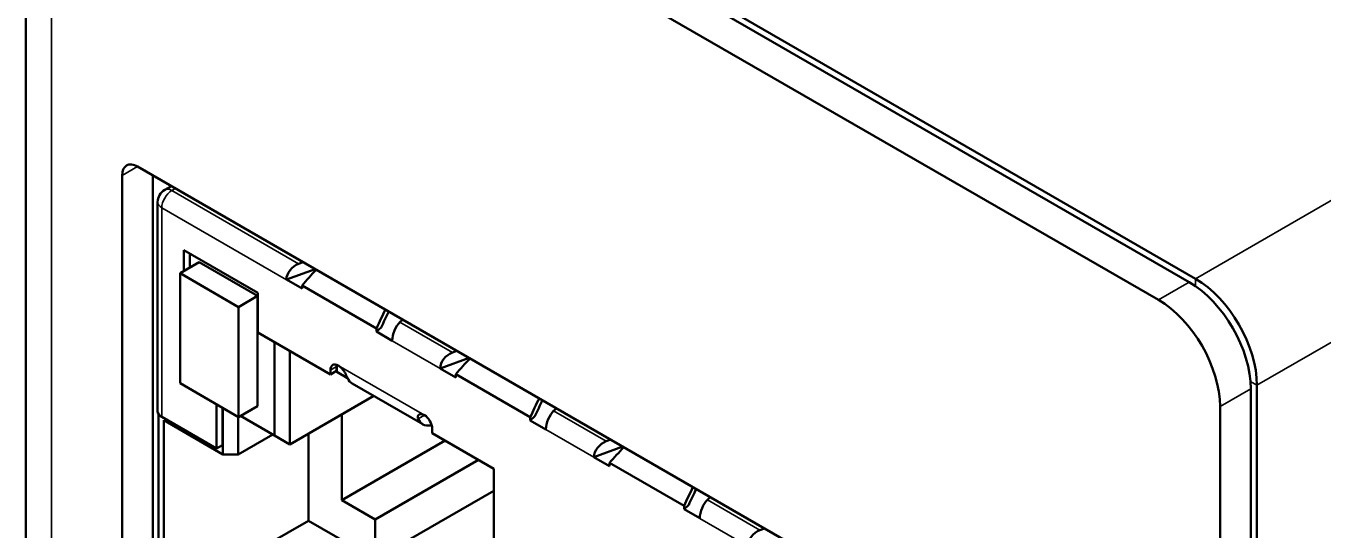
# Model space of a CAD drawing. Header units: millimetres. Extents: x 1506 to 4435, y -334 to 994.
# Drawn here: x 2506.43 to 2536.25, y 813.43 to 825.02 of the extents above; entities that cross this region are included whole.
import ezdxf

# ---------------------------------------------------------------- set-up
doc = ezdxf.new("R2010")
doc.units = ezdxf.units.MM
doc.header["$LTSCALE"] = 3.5
doc.layers.add('외형선(ISO)', color=7, linetype='Continuous', lineweight=50)
doc.layers.add('좁은 외형선(ISO)', color=7, linetype='Continuous', lineweight=35)

msp = doc.modelspace()

# ---------------------------------------------------------------- linework, layer by layer
at = {"layer": '외형선(ISO)'}
for p, q in [((2506.4286, 685.6314), (2506.4286, 834.2337)), ((2533.1774, 819.1286), (2507.7215, 833.8255)), ((2507.0144, 833.4173), (2532.4703, 818.7203)), ((2533.3188, 819.2102), (2508.5701, 833.4989)), ((2508.9943, 821.7903), (2528.7933, 810.3594)), ((2508.6408, 807.7058), (2508.6408, 821.5862)), ((2509.3479, 821.5862), (2509.3479, 808.114)), ((2509.7724, 821.3411), (2509.6196, 821.2529)), ((2509.4571, 820.9714), (2509.4571, 816.1622)), ((2510.0578, 819.865), (2510.0578, 819.3833)), ((2511.7619, 818.8812), (2510.0578, 819.865)), ((2510.4121, 819.5878), (2509.9737, 819.3347)), ((2510.1964, 819.785), (2510.1964, 819.4633)), ((2511.7556, 818.8122), (2510.4121, 819.5878)), ((2512.8039, 819.5909), (2512.6989, 819.5527)), ((2511.3172, 818.5591), (2509.9737, 819.3347)), ((2509.9737, 819.3347), (2509.9737, 816.8036)), ((2513.0817, 819.4305), (2512.4168, 819.189)), ((2512.7774, 818.9808), (2512.4167, 819.189)), ((2512.7774, 819.0551), (2514.4886, 818.0671)), ((2512.7774, 819.0551), (2512.7774, 818.9808)), ((2511.7556, 818.8122), (2511.3172, 818.5591)), ((2511.7556, 816.281), (2511.7556, 818.8122)), ((2511.7619, 817.9708), (2511.7619, 818.8812)), ((2511.3172, 816.0279), (2511.3172, 818.5591)), ((2514.5956, 818.091), (2514.4886, 817.9928)), ((2514.4886, 818.0671), (2514.4886, 817.9928)), ((2515.0267, 818.2088), (2515.0927, 818.2694)), ((2513.4307, 817.0073), (2511.7619, 817.9708)), ((2514.8492, 817.7846), (2514.4886, 817.9928)), ((2514.8492, 817.7846), (2514.8492, 817.7846)), ((2512.1445, 815.6033), (2512.1445, 817.7499)), ((2512.498, 815.3992), (2512.498, 817.5458)), ((2516.3394, 817.5496), (2516.2344, 817.5115)), ((2513.5693, 817.1894), (2513.5693, 817.0873)), ((2513.5799, 817.0649), (2513.5799, 817.2283)), ((2516.6172, 817.3893), (2515.9523, 817.1478)), ((2513.4307, 817.1094), (2513.4307, 817.0073)), ((2513.4307, 817.0073), (2513.5693, 817.0873)), ((2513.5552, 817.0792), (2513.5799, 817.0649)), ((2513.8258, 816.9229), (2513.5799, 817.0649)), ((2516.3129, 816.9395), (2515.9523, 817.1477)), ((2516.3129, 817.0138), (2518.0241, 816.0258)), ((2516.3129, 817.0138), (2516.3129, 816.9395)), ((2509.9737, 816.8036), (2511.3172, 816.0279)), ((2513.9321, 816.7983), (2515.5514, 815.8634)), ((2534.5916, 801.9821), (2534.5916, 816.6791)), ((2534.733, 816.7607), (2534.733, 671.4243)), ((2510.8074, 816.3223), (2510.8074, 815.3049)), ((2511.7556, 816.281), (2511.3172, 816.0279)), ((2512.498, 815.3992), (2514.4267, 816.5127)), ((2509.4799, 816.0931), (2509.4799, 812.5)), ((2509.5522, 816.0295), (2510.8074, 815.3049)), ((2510.9459, 816.2422), (2510.9459, 815.3849)), ((2510.9566, 815.1706), (2510.9566, 816.2361)), ((2511.3101, 815.1706), (2511.3101, 816.032)), ((2511.3631, 816.0545), (2512.1445, 815.6033)), ((2513.6895, 816.0871), (2513.6895, 814.1153)), ((2518.1311, 816.0498), (2518.0241, 815.9516)), ((2518.0241, 816.0258), (2518.0241, 815.9516)), ((2518.5622, 816.1675), (2518.6283, 816.2282)), ((2533.8845, 816.2708), (2533.8845, 801.5739)), ((2509.5996, 815.954), (2509.5996, 812.639)), ((2510.9566, 815.1706), (2509.5996, 815.954)), ((2515.7268, 815.8357), (2515.759, 815.8407)), ((2515.7712, 815.656), (2515.7712, 815.7581)), ((2518.3847, 815.7434), (2518.0241, 815.9516)), ((2518.3847, 815.7434), (2518.3847, 815.7434)), ((2510.8074, 815.3049), (2510.9459, 815.3849)), ((2511.3101, 815.1706), (2512.1021, 815.6278)), ((2512.498, 815.3992), (2512.1445, 815.6033)), ((2512.923, 813.6433), (2512.923, 815.6446)), ((2516.0647, 815.4866), (2513.6895, 814.1153)), ((2517.1855, 814.8395), (2515.7712, 815.656)), ((2519.875, 815.5084), (2519.7699, 815.4703)), ((2511.3101, 815.1706), (2510.9566, 815.1706)), ((2520.1528, 815.348), (2519.4878, 815.1065)), ((2519.8484, 814.8983), (2519.4878, 815.1065)), ((2516.8319, 815.0436), (2514.4567, 813.6723)), ((2517.1855, 804.6741), (2517.1855, 814.8395)), ((2519.8484, 814.9726), (2521.5596, 813.9846)), ((2519.8484, 814.9726), (2519.8484, 814.8983)), ((2514.4567, 812.7578), (2517.1855, 814.3333)), ((2513.6895, 814.1153), (2514.4567, 813.6723)), ((2521.6667, 814.0086), (2521.5596, 813.9103)), ((2521.5596, 813.9846), (2521.5596, 813.9103)), ((2521.9202, 813.7021), (2521.5596, 813.9103)), ((2522.0977, 814.1263), (2522.1638, 814.1869)), ((2511.4664, 812.8023), (2512.923, 813.6433)), ((2514.4567, 812.7578), (2512.923, 813.6433)), ((2514.4567, 813.6723), (2514.4567, 812.7578)), ((2521.9203, 813.7021), (2521.9203, 813.7021)), ((2523.4105, 813.4672), (2523.3055, 813.429))]:
    msp.add_line(p, q, dxfattribs=at)
msp.add_arc((2509.7821, 820.9714), 0.325, 120, 180, dxfattribs=at)
for centre, major_axis, ratio, start_param, end_param in [((2508.9943, 821.3821), (-0.25, 0.433), 0.5773503, 5.4977871, 7.0685835), ((2512.6989, 819.2874), (-0.231, -0.2363), 0.6857453, 4.1006165, 5.6560295), ((2516.3638, 816.4246), (4.5098, 4.6138), 0.6857453, 1.5922303, 1.6679583), ((2533.1774, 817.4956), (-1, 1.7321), 0.5773503, 3.9269908, 5.4977871), ((2533.3188, 817.5772), (-1, 1.7321), 0.5773503, 3.9269908, 5.4977871), ((2532.4703, 817.0873), (1, -1.7321), 0.5773503, 0.7853982, 2.3561945), ((2516.7448, 816.2047), (2.2702, 5.9985), 0.4365339, 1.3474731, 1.4232011), ((2516.7448, 816.2047), (2.2001, 5.8132), 0.4365339, 1.3425831, 1.4086394), ((2515.0267, 817.9434), (0.1163, 0.3072), 0.4365339, 0.7142667, 2.2696791), ((2516.2344, 817.2461), (-0.231, -0.2363), 0.6857453, 4.1006165, 5.6560295), ((2513.611, 817.0053), (-0.1275, 0.2208), 0.5773503, 5.4977871, 7.0685835), ((2513.7496, 817.0853), (0.1275, -0.2208), 0.5773503, 3.7161958, 3.9269908), ((2519.8994, 814.3834), (4.5098, 4.6138), 0.6857453, 1.5922303, 1.6679583), ((2514.2718, 817.3868), (-0.3398, -0.5885), 0.5773503, 5.8824804, 6.2831853), ((2520.2803, 814.1635), (2.2702, 5.9985), 0.4365339, 1.3474731, 1.4232011), ((2520.2803, 814.1635), (2.2001, 5.8132), 0.4365339, 1.3425831, 1.4086394), ((2509.7821, 816.1622), (-0.325, 0), 0.5773503, 0, 0.7853982), ((2515.8911, 816.4519), (-0.3398, -0.5885), 0.5773503, 5.8824804, 6.7195176), ((2515.5909, 815.8622), (0.1275, -0.2208), 0.5773503, 0.7853982, 2.3561945), ((2518.5622, 815.9022), (0.1163, 0.3072), 0.4365339, 0.7142667, 2.2696791), ((2519.7699, 815.2049), (-0.231, -0.2363), 0.6857453, 4.1006165, 5.6560295), ((2523.4349, 812.3422), (4.5098, 4.6138), 0.6857453, 1.5922303, 1.6679583), ((2523.8158, 812.1222), (2.2702, 5.9985), 0.4365339, 1.3474731, 1.4232011), ((2523.8158, 812.1222), (2.2001, 5.8132), 0.4365339, 1.3425831, 1.4086394), ((2522.0977, 813.8609), (0.1163, 0.3072), 0.4365339, 0.7142667, 2.2696791), ((2523.3055, 813.1636), (-0.231, -0.2363), 0.6857453, 4.1006165, 5.6560295)]:
    msp.add_ellipse(centre, major_axis=major_axis, ratio=ratio, start_param=start_param, end_param=end_param, dxfattribs=at)
for points in [[(2513.611, 817.2135), (2513.6179, 817.2095), (2513.6248, 817.2051), (2513.6316, 817.2002), (2513.6385, 817.1954), (2513.6453, 817.1901), (2513.652, 817.1844), (2513.6587, 817.1787), (2513.6654, 817.1726), (2513.672, 817.1662), (2513.6785, 817.1598), (2513.6849, 817.1531), (2513.6912, 817.1461), (2513.6975, 817.1391), (2513.7036, 817.1318), (2513.7096, 817.1244), (2513.7155, 817.1169), (2513.7213, 817.1093), (2513.727, 817.1014), (2513.7326, 817.0936), (2513.7381, 817.0856), (2513.7434, 817.0776), (2513.7487, 817.0695), (2513.7538, 817.0615), (2513.7587, 817.0534), (2513.7635, 817.0454), (2513.7682, 817.0375), (2513.7726, 817.0296), (2513.7771, 817.0217), (2513.7814, 817.0139), (2513.7855, 817.0062), (2513.7896, 816.9985), (2513.7935, 816.9908), (2513.7973, 816.9834), (2513.8011, 816.9759), (2513.8046, 816.9686), (2513.8081, 816.9615), (2513.8115, 816.9544), (2513.8147, 816.9474), (2513.8178, 816.9407), (2513.8209, 816.9341), (2513.8238, 816.9276), (2513.8265, 816.9214)], [(2515.4457, 815.9865), (2515.443, 815.9927), (2515.4409, 815.9987), (2515.4393, 816.0046), (2515.4377, 816.0104), (2515.4366, 816.0161), (2515.4361, 816.0215), (2515.4356, 816.027), (2515.4356, 816.0322), (2515.4361, 816.0372), (2515.4366, 816.0422), (2515.4376, 816.047), (2515.4391, 816.0515), (2515.4406, 816.056), (2515.4425, 816.0602), (2515.4449, 816.0641), (2515.4473, 816.068), (2515.4502, 816.0716), (2515.4535, 816.0749), (2515.4568, 816.0782), (2515.4606, 816.0812), (2515.4648, 816.0837), (2515.4689, 816.0863), (2515.4735, 816.0885), (2515.4784, 816.0902), (2515.4834, 816.0919), (2515.4886, 816.0932), (2515.4941, 816.0941), (2515.4996, 816.0949), (2515.5054, 816.0953), (2515.5115, 816.0952), (2515.5175, 816.095), (2515.5238, 816.0944), (2515.5302, 816.0933), (2515.5367, 816.0923), (2515.5433, 816.0907), (2515.55, 816.0886), (2515.5567, 816.0865), (2515.5635, 816.0839), (2515.5703, 816.0809), (2515.5772, 816.0779), (2515.5841, 816.0743), (2515.5909, 816.0704)]]:
    msp.add_open_spline(points, degree=3, knots=[0, 0, 0, 0, 0.0714286, 0.0714286, 0.0714286, 0.1428571, 0.1428571, 0.1428571, 0.2142857, 0.2142857, 0.2142857, 0.2857143, 0.2857143, 0.2857143, 0.3571429, 0.3571429, 0.3571429, 0.4285714, 0.4285714, 0.4285714, 0.5, 0.5, 0.5, 0.5714286, 0.5714286, 0.5714286, 0.6428571, 0.6428571, 0.6428571, 0.7142857, 0.7142857, 0.7142857, 0.7857143, 0.7857143, 0.7857143, 0.8571429, 0.8571429, 0.8571429, 0.9285714, 0.9285714, 0.9285714, 1, 1, 1, 1], dxfattribs=at)
at = {"layer": '좁은 외형선(ISO)'}
for p, q in [((2533.3188, 819.2102), (2631.7481, 876.0384)), ((2633.1623, 873.5889), (2534.733, 816.7607)), ((2507.0144, 833.4173), (2507.0144, 684.8149)), ((2508.6408, 821.5862), (2508.9943, 821.7903)), ((2509.8676, 821.2862), (2509.7821, 821.2368)), ((2512.6989, 819.5527), (2509.7821, 821.2368)), ((2509.5522, 820.8387), (2509.5522, 816.0295)), ((2512.4167, 819.1849), (2509.5522, 820.8387)), ((2512.4167, 819.189), (2512.4167, 819.1849)), ((2533.1774, 819.1286), (2532.4703, 818.7203)), ((2533.3188, 819.0387), (2533.3188, 819.2102)), ((2516.2344, 817.5115), (2515.0267, 818.2088)), ((2514.8492, 817.7805), (2514.8492, 817.7846)), ((2515.9523, 817.1437), (2514.8492, 817.7805)), ((2513.4307, 817.1094), (2513.5693, 817.1894)), ((2513.611, 817.2135), (2515.5909, 816.0704)), ((2515.9523, 817.1477), (2515.9523, 817.1437)), ((2533.8845, 816.2708), (2534.5916, 816.6791)), ((2534.733, 816.7607), (2534.5845, 816.8465)), ((2515.4457, 815.9865), (2515.5909, 816.0704)), ((2519.7699, 815.4703), (2518.5622, 816.1675)), ((2518.3847, 815.7393), (2518.3847, 815.7434)), ((2519.4878, 815.1024), (2518.3847, 815.7393)), ((2519.4878, 815.1065), (2519.4878, 815.1024)), ((2523.3055, 813.429), (2522.0977, 814.1263)), ((2521.9202, 813.698), (2521.9203, 813.7021)), ((2523.0233, 813.0612), (2521.9202, 813.698))]:
    msp.add_line(p, q, dxfattribs=at)
for major_axis, start_param, end_param in [((0.1625, 0.2815), 0.7853982, 2.3561945), ((-0.1625, 0.2815), 5.4977871, 6.2831853), ((-0.325, 0), 0, 0.7853982)]:
    msp.add_ellipse((2509.7821, 820.9714), major_axis=major_axis, ratio=0.5773503, start_param=start_param, end_param=end_param, dxfattribs=at)

doc.saveas('drawing.dxf')
